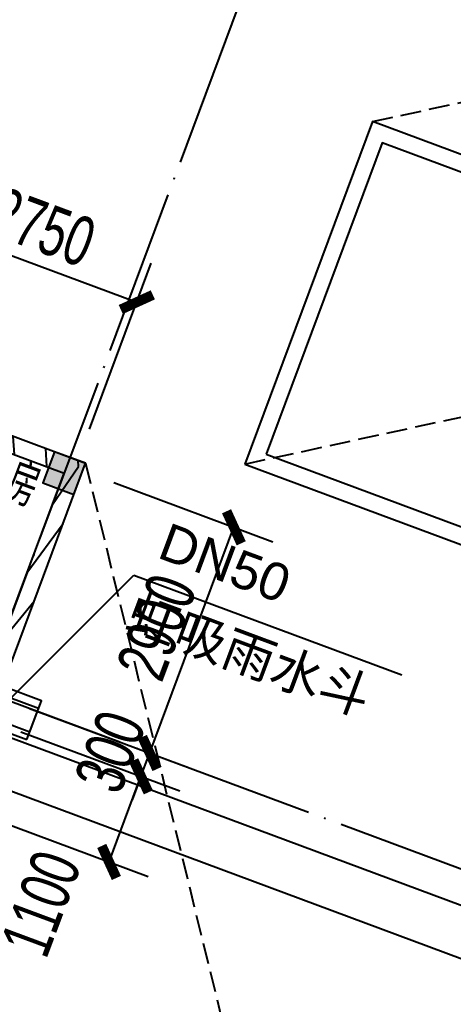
# Model space of a CAD drawing. Header units: millimetres. Extents: x 600121811 to 600690586, y 3472921280 to 3473279938.
# Drawn here: x 600276976 to 600282190, y 3473160057 to 3473171914 of the extents above; entities that cross this region are included whole.
import ezdxf

# ---------------------------------------------------------------- set-up
doc = ezdxf.new("R2010")
doc.units = ezdxf.units.MM
doc.header["$LTSCALE"] = 1000
doc.linetypes.add('AX-MALL-GIRD-200$0$DOTE', pattern=[2.4200000000000004, 2, -0.2, 0.02, -0.2])
doc.linetypes.add('AX-MALL-WALL-GJ$0$DASH', pattern=[0.35, 0.25, -0.1])
doc.layers.get('0').update_dxf_attribs({"linetype": 'CONTINUOUS'})
for name, color, linetype in [('AX-MALL-DIM-PGJ$0$A-Anno-Dims', 3, 'CONTINUOUS'), ('AX-MALL-GIRD-200$0$A-Grid', 222, 'AX-MALL-GIRD-200$0$DOTE'), ('AX-MALL-GJ-200$0$A-Anno-Note', 241, 'CONTINUOUS'), ('AX-MALL-WALL-GJ$0$A-Anno-Note', 241, 'CONTINUOUS'), ('AX-MALL-WALL-GJ$0$A-Detl-Patt', 8, 'CONTINUOUS'), ('AX-MALL-WALL-GJ$0$A-Detl-Thin', 131, 'CONTINUOUS'), ('AX-MALL-WALL-GJ$0$A-Fixt', 81, 'CONTINUOUS'), ('AX-MALL-WALL-GJ$0$A-SEE', 254, 'CONTINUOUS'), ('AX-MALL-WALL-GJ$0$A-Wall', 2, 'CONTINUOUS'), ('AX-MALL-WALL-GJ$0$A-Wall-Patt', 13, 'CONTINUOUS'), ('AX-MALL-WALL-GJ$0$A-Wind-Iden', 11, 'CONTINUOUS'), ('PX-MALL-PGJ-LG$0$FastFlow-dim', 240, 'CONTINUOUS'), ('PX-MALL-PGJ-LG$0$FastFlow-text', 7, 'CONTINUOUS'), ('PX-MALL-PGJ-LG$0$gutter', 200, 'CONTINUOUS'), ('SX-MALL-WALL-L-GJ~WM(IMAX)$0$S-COLU-LSZ', 30, 'CONTINUOUS'), ('SX-MALL-WALL-L-GJ~WM(IMAX)$0$S-PATT-BMCO', 7, 'CONTINUOUS')]:
    doc.layers.add(name, color=color, linetype=linetype)
doc.styles.add('AX-MALL-DIM-PGJ$0$_TCH_DIM_T3', font='zy_en.shx', dxfattribs={"width": 0.7, "bigfont": 'zy_cn.shx'})
doc.styles.add('AX-MALL-WALL-GJ$0$STANDARD', font='GBENOR', dxfattribs={"bigfont": 'GBCBIG'})
doc.styles.add('PX-MALL-PGJ-LG$0$SWIS721 LtBT light', font='swissl.ttf')
doc.dimstyles.new('AX-MALL-DIM-PGJ$0$_TCH_ARCH&&200', dxfattribs={"dimtxt": 595, "dimasz": 300, "dimexe": 500, "dimexo": 500, "dimgap": 152.5, "dimtad": 1, "dimdec": 0, "dimzin": 0, "dimdsep": 46, "dimtxsty": 'AX-MALL-DIM-PGJ$0$_TCH_DIM_T3', "dimblk": 'AX-MALL-DIM-PGJ$0$_ArchTick', "dimcen": 0.09, "dimclrt": 7, "dimazin": 2, "dimtfac": 1, "dimtdec": 0, "dimtix": 1, "dimtmove": 2, "dimatfit": 3, "dimfxl": 500, "dimtolj": 1, "dimtzin": 0, "dimarcsym": 0})
pattern_1 = [(45, (0, 269.267025), (-265.1651490109725, 265.1651490109725), [])]

# ---------------------------------------------------------------- blocks, each defined once
blk = doc.blocks.new('AX-MALL-GIRD-200')
at = {"layer": 'AX-MALL-GIRD-200$0$A-Grid'}
for p, q in [((600291430.0010993, 3473203819.237178), (600252700.4621501, 3473099855.510097)), ((600235486.9336561, 3473179121.574219), (600593382.9377552, 3473045794.810937))]:
    blk.add_line(p, q, dxfattribs=at)
blk = doc.blocks.new('SX-MALL-WALL-L-GJ~WM(IMAX)')
at = {"layer": 'SX-MALL-WALL-L-GJ~WM(IMAX)$0$S-PATT-BMCO'}
h = blk.add_hatch(color=256, dxfattribs=at)
h.dxf.hatch_style = 1
h.paths.add_polyline_path([(600277628.148023, 3473166197.287571), (600277767.7851552, 3473166572.12283), (600277392.9498967, 3473166711.759963), (600277253.3127645, 3473166336.924704)])
at = {"layer": 'SX-MALL-WALL-L-GJ~WM(IMAX)$0$S-COLU-LSZ', "color": 1, "lineweight": -2}
blk.add_lwpolyline([(600277628.148023, 3473166197.287571), (600277767.7851552, 3473166572.12283), (600277392.9498967, 3473166711.759963), (600277253.3127645, 3473166336.924704)], close=True, dxfattribs=at)
blk = doc.blocks.new('AX-MALL-WALL-GJ$0$o6i4345')
at = {"layer": 'AX-MALL-WALL-GJ$0$A-Fixt'}
for points in [[(338366.377540363, -9259.412912640837), (338866.377540363, -9259.412912640837), (338866.377540363, -8759.412912640837), (338366.377540363, -8759.412912640837)], [(338466.377540363, -9259.412912640837), (338766.377540363, -9259.412912640837), (338766.377540363, -8859.412912640837), (338466.377540363, -8859.412912640837)]]:
    blk.add_lwpolyline(points, close=True, dxfattribs=at)
blk = doc.blocks.new('AX-MALL-WALL-GJ')
at = {"layer": 'AX-MALL-WALL-GJ$0$A-Wall-Patt'}
h = blk.add_hatch(dxfattribs=at)
h.set_pattern_fill('普通砖', color=256, scale=150, style=0)
h.set_pattern_definition(pattern_1)
h.paths.add_polyline_path([(600275050.5382147, 3473167442.092285), (600275120.9741739, 3473167344.710459), (600277510.5489484, 3473166454.523738), (600277767.7851442, 3473166572.122801), (600275097.0839254, 3473167567.037371)])
h = blk.add_hatch(dxfattribs=at)
h.set_pattern_fill('普通砖', color=256, scale=150, style=0)
h.set_pattern_definition(pattern_1)
h.paths.add_polyline_path([(600276463.2704535, 3473163643.259297), (600276580.8695166, 3473163386.023102), (600277767.7851442, 3473166572.122801), (600277510.5489484, 3473166454.523738)])
at = {"layer": 'AX-MALL-WALL-GJ$0$A-Detl-Patt', "linetype": 'AX-MALL-WALL-GJ$0$DASH'}
for p, q in [((600281217.2665533, 3473170686.3529), (600291962.6303134, 3473173022.61662)), ((600279681.258096, 3473166563.165061), (600290426.6218561, 3473168899.428782)), ((600277767.7851555, 3473166572.122829), (600281168.1602793, 3473152677.37565))]:
    blk.add_line(p, q, dxfattribs=at)
at = {"layer": 'AX-MALL-WALL-GJ$0$A-Detl-Thin'}
for points in [[(600279681.2580962, 3473166563.165061), (600287412.2353103, 3473163683.149198), (600288948.2437673, 3473167806.337037), (600281217.2665532, 3473170686.3529)], [(600279938.4942919, 3473166680.764124), (600287294.6362473, 3473163940.385394), (600288691.0075716, 3473167688.737974), (600281334.8656162, 3473170429.116704)]]:
    blk.add_lwpolyline(points, close=True, dxfattribs=at)
at = {"layer": 'AX-MALL-WALL-GJ$0$A-Wall'}
for p, q in [((600275097.0839254, 3473167567.037371), (600277767.7851442, 3473166572.122801)), ((600275120.9741739, 3473167344.710459), (600277510.5489484, 3473166454.523738)), ((600276580.8695166, 3473163386.023102), (600277767.7851442, 3473166572.122801)), ((600276463.2704535, 3473163643.259297), (600277510.5489484, 3473166454.523738))]:
    blk.add_line(p, q, dxfattribs=at)
at = {"layer": 'AX-MALL-WALL-GJ$0$A-Detl-Patt', "rotation": 69.56815777221323}
blk.add_blockref('AX-MALL-WALL-GJ$0$o6i4345', (600150263.5068605, 3472849397.709653), dxfattribs=at)
at = {"layer": 'AX-MALL-WALL-GJ$0$A-SEE'}
blk.add_blockref('AX-MALL-GIRD-200', (0, 0), dxfattribs=at)
at = {"layer": 'AX-MALL-WALL-GJ$0$A-Wind-Iden'}
blk.add_blockref('SX-MALL-WALL-L-GJ~WM(IMAX)', (0, 0), dxfattribs=at)
at = {"layer": 'AX-MALL-WALL-GJ$0$A-Anno-Note', "style": 'AX-MALL-WALL-GJ$0$STANDARD'}
blk.add_text('影院补风机房', height=506.3829787234042, rotation=339.568161309756, dxfattribs=at).set_placement((600275046.6748743, 3473166778.078147))
blk = doc.blocks.new('PX-MALL-PGJ-LG')
at = {"layer": 'PX-MALL-PGJ-LG$0$FastFlow-dim'}
for p, q in [((600276283.5873399, 3473163160.797208), (600278346.7190883, 3473165225.151206)), ((600278346.7190883, 3473165225.151206), (600281571.5188686, 3473164023.818664))]:
    blk.add_line(p, q, dxfattribs=at)
at = {"layer": 'PX-MALL-PGJ-LG$0$gutter'}
for p, q in [((600308905.2315835, 3473151328.418159), (600269594.3838261, 3473165972.862446)), ((600308695.7758839, 3473150766.165268), (600269384.9281268, 3473165410.609557))]:
    blk.add_line(p, q, dxfattribs=at)
at = {"layer": 'PX-MALL-PGJ-LG$0$FastFlow-text', "linetype": 'ByBlock', "style": 'PX-MALL-PGJ-LG$0$SWIS721 LtBT light'}
for s, height, p in [('DN50', 450, (600278612.9683018, 3473165442.365093)), ('虹吸雨水斗', 449.9999999999989, (600278221.5428414, 3473164590.63838))]:
    blk.add_text(s, height=height, rotation=339.5681541031036, dxfattribs=at).set_placement(p)
blk = doc.blocks.new('AX-MALL-DIM-PGJ$0$_ArchTick')
at = {"color": 0, "linetype": 'ByBlock', "const_width": 0.4}
blk.add_lwpolyline([(-0.5, -0.5), (0.5, 0.5)], dxfattribs=at)
blk = doc.blocks.new('*D261')
at = {"layer": 'AX-MALL-DIM-PGJ$0$A-Anno-Dims', "color": 0, "lineweight": -2, "transparency": 16777216}
for p, q in [((600275236.7210584, 3473167941.872631), (600275981.2510912, 3473169940.45354)), ((600275806.7046754, 3473169471.909467), (600278383.6970801, 3473168511.90418)), ((600277813.7134631, 3473166981.867343), (600278558.243496, 3473168980.448253))]:
    blk.add_line(p, q, dxfattribs=at)
at = {"layer": 'AX-MALL-DIM-PGJ$0$A-Anno-Dims', "color": 0, "lineweight": -2, "transparency": 16777216, "xscale": 300, "yscale": 300, "zscale": 300}
for p, rotation in [((600275806.7046754, 3473169471.909467), 159.5681613153093), ((600278383.6970801, 3473168511.90418), 339.5681613153093)]:
    blk.add_blockref('AX-MALL-DIM-PGJ$0$_ArchTick', p, dxfattribs=dict(at, rotation=rotation))
at = {"layer": 'AX-MALL-DIM-PGJ$0$A-Anno-Dims', "color": 7, "transparency": 16777216, "insert": (600277252.292652, 3473169413.596489), "char_height": 595, "attachment_point": 5, "rotation": 339.5681613153093, "style": 'AX-MALL-DIM-PGJ$0$_TCH_DIM_T3'}
blk.add_mtext('\\A1;2750', dxfattribs=at)
blk = doc.blocks.new('*D262')
at = {"layer": 'AX-MALL-DIM-PGJ$0$A-Anno-Dims', "color": 0, "lineweight": -2, "transparency": 16777216}
for p, q in [((600276990.614059, 3473163340.094784), (600278902.5680476, 3473162627.835822)), ((600278050.0218568, 3473161771.585268), (600278434.0239742, 3473162802.382237)), ((600276606.6119416, 3473162309.297814), (600278518.5659302, 3473161597.038852))]:
    blk.add_line(p, q, dxfattribs=at)
at = {"layer": 'AX-MALL-DIM-PGJ$0$A-Anno-Dims', "color": 0, "lineweight": -2, "transparency": 16777216, "xscale": 300, "yscale": 300, "zscale": 300}
for p, rotation in [((600278434.0239742, 3473162802.382237), 69.56816133266612), ((600278050.0218568, 3473161771.585268), 249.5681613326661)]:
    blk.add_blockref('AX-MALL-DIM-PGJ$0$_ArchTick', p, dxfattribs=dict(at, rotation=rotation))
at = {"layer": 'AX-MALL-DIM-PGJ$0$A-Anno-Dims', "color": 7, "transparency": 16777216, "insert": (600277233.7493088, 3473161270.517032), "char_height": 595, "attachment_point": 5, "rotation": 69.56816133266612, "style": 'AX-MALL-DIM-PGJ$0$_TCH_DIM_T3'}
blk.add_mtext('\\A1;1100', dxfattribs=at)
blk = doc.blocks.new('*D263')
at = {"layer": 'AX-MALL-DIM-PGJ$0$A-Anno-Dims', "color": 0, "lineweight": -2, "transparency": 16777216}
for p, q in [((600277095.3419088, 3473163621.221229), (600279007.295897, 3473162908.962266)), ((600278538.7518235, 3473163083.508682), (600278643.4796728, 3473163364.635126)), ((600276990.6140591, 3473163340.094784), (600278902.5680473, 3473162627.835822)), ((600278434.0239738, 3473162802.382237), (600278538.7518235, 3473163083.508682)), ((600278434.0239738, 3473162802.382237), (600278329.2961246, 3473162521.255794))]:
    blk.add_line(p, q, dxfattribs=at)
at = {"layer": 'AX-MALL-DIM-PGJ$0$A-Anno-Dims', "color": 0, "lineweight": -2, "transparency": 16777216, "xscale": 300, "yscale": 300, "zscale": 300}
for p, rotation in [((600278538.7518235, 3473163083.508682), 249.5681613335479), ((600278434.0239738, 3473162802.382237), 69.56816133354783)]:
    blk.add_blockref('AX-MALL-DIM-PGJ$0$_ArchTick', p, dxfattribs=dict(at, rotation=rotation))
at = {"layer": 'AX-MALL-DIM-PGJ$0$A-Anno-Dims', "color": 7, "transparency": 16777216, "insert": (600278064.698233, 3473163100.037233), "char_height": 595, "attachment_point": 5, "rotation": 69.56816133354785, "style": 'AX-MALL-DIM-PGJ$0$_TCH_DIM_T3'}
blk.add_mtext('\\A1;300', dxfattribs=at)
blk = doc.blocks.new('*D264')
at = {"layer": 'AX-MALL-DIM-PGJ$0$A-Anno-Dims', "color": 0, "lineweight": -2, "transparency": 16777216}
for p, q in [((600278107.7111193, 3473166338.776855), (600280019.6651076, 3473165626.517892)), ((600278538.7518234, 3473163083.508681), (600279551.1210341, 3473165801.064308)), ((600277095.3419086, 3473163621.221228), (600279007.2958969, 3473162908.962266))]:
    blk.add_line(p, q, dxfattribs=at)
at = {"layer": 'AX-MALL-DIM-PGJ$0$A-Anno-Dims', "color": 0, "lineweight": -2, "transparency": 16777216, "xscale": 300, "yscale": 300, "zscale": 300}
for p, rotation in [((600279551.1210341, 3473165801.064308), 69.56816133364964), ((600278538.7518234, 3473163083.508681), 249.5681613336496)]:
    blk.add_blockref('AX-MALL-DIM-PGJ$0$_ArchTick', p, dxfattribs=dict(at, rotation=rotation))
at = {"layer": 'AX-MALL-DIM-PGJ$0$A-Anno-Dims', "color": 7, "transparency": 16777216, "insert": (600278623.2467626, 3473164599.378268), "char_height": 595, "attachment_point": 5, "rotation": 69.56816133364964, "style": 'AX-MALL-DIM-PGJ$0$_TCH_DIM_T3'}
blk.add_mtext('\\A1;2900', dxfattribs=at)
blk = doc.blocks.new('AX-MALL-DIM-PGJ')
at = {"layer": 'AX-MALL-DIM-PGJ$0$A-Anno-Dims'}
for p1, p2, distance, picture, middle in [((600275062.1746424, 3473167473.328557), (600277639.167047, 3473166513.32327), 2132.756578900726, '*D261', (600277252.292652, 3473169413.596489)), ((600276626.7978351, 3473163795.767644), (600277639.167046, 3473166513.32327), -2040.313917382006, '*D264', (600278623.2467626, 3473164599.378268)), ((600276522.0699856, 3473163514.6412), (600276626.7978351, 3473163795.767644), -2040.3139177718851, '*D263', (600278064.698233, 3473163100.037233))]:
    dim = blk.add_aligned_dim(p1=p1, p2=p2, distance=distance, dimstyle='AX-MALL-DIM-PGJ$0$_TCH_ARCH&&200', dxfattribs=at)
    dim.commit()
    dim.dimension.update_dxf_attribs({"geometry": picture, "text_midpoint": middle})
dim = blk.add_linear_dim(base=(600278434.0239742, 3473162802.382237), p1=(600276138.0678681, 3473162483.84423), p2=(600276522.0699856, 3473163514.6412), angle=69.56816133266612, dimstyle='AX-MALL-DIM-PGJ$0$_TCH_ARCH&&200', dxfattribs=at)
dim.commit()
dim.dimension.update_dxf_attribs({"geometry": '*D262', "text_midpoint": (600277233.7493088, 3473161270.517032), "dimtype": 129})

msp = doc.modelspace()

# ---------------------------------------------------------------- block references
at = {"layer": 'AX-MALL-GJ-200$0$A-Anno-Note'}
for name in ['AX-MALL-WALL-GJ', 'PX-MALL-PGJ-LG', 'AX-MALL-DIM-PGJ']:
    msp.add_blockref(name, (0, 0), dxfattribs=at)

doc.saveas('drawing.dxf')
